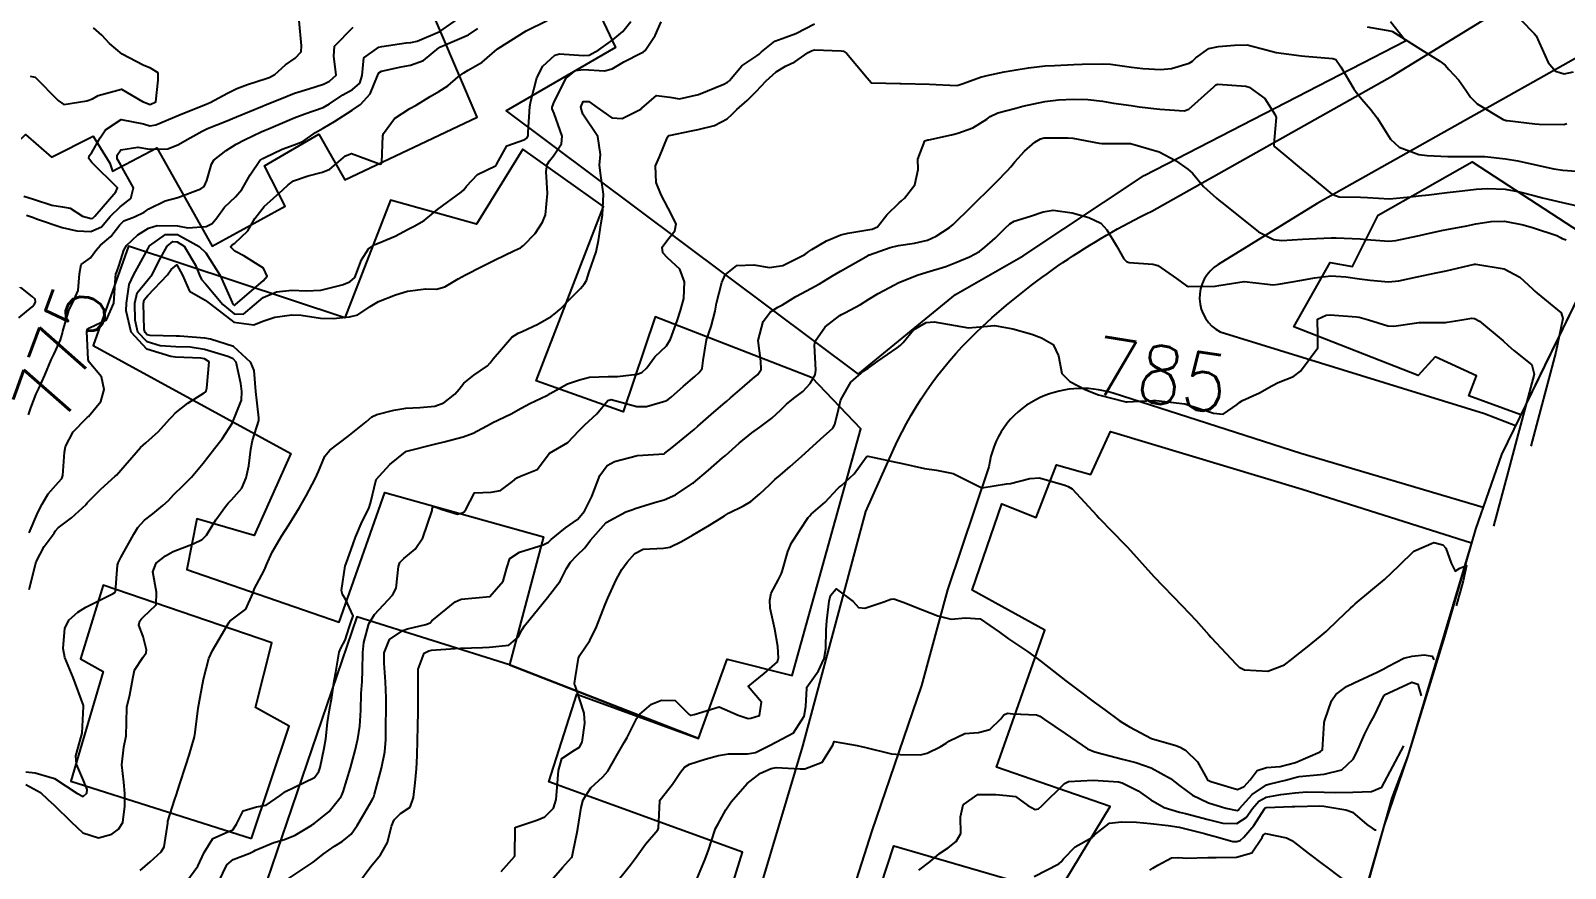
# Model space of a CAD drawing. Header units: metres. Extents: x 318500 to 325275, y 7408834 to 7428799.
# Drawn here: x 323688.2 to 323794.6, y 7419752.3 to 7419810.4 of the extents above; entities that cross this region are included whole.
import ezdxf
from ezdxf.enums import TextEntityAlignment as Align

# ---------------------------------------------------------------- set-up
doc = ezdxf.new("R2010")
doc.units = ezdxf.units.M
doc.header["$MEASUREMENT"] = 0
for name, color, linetype in [('Area', 45, 'Continuous'), ('Cotas', 45, 'Continuous'), ('Curvas de Nivel 1m', 11, 'Continuous'), ('Curvas de Nivel 5m', 15, 'Continuous'), ('Edificações', 30, 'Continuous'), ('Linha Férrea', 20, 'Continuous'), ('Vias Primárias', 230, 'Continuous')]:
    doc.layers.add(name, color=color, linetype=linetype)
doc.styles.add('Style-STANDARD', font='STANDARD.shx')

msp = doc.modelspace()

# ---------------------------------------------------------------- linework, layer by layer
at = {"layer": 'Area'}
msp.add_lwpolyline([(323796.12, 7419793.28), (323790.15, 7419781.02), (323788.35, 7419775.85), (323786.2, 7419768.41), (323783.67, 7419760.13), (323782.56, 7419757.22), (323780.49, 7419749.91), (323778.74, 7419745), (323778.63, 7419744.77), (323778.07, 7419742.7), (323775.3, 7419733.98), (323774.17, 7419730.59), (323771.4, 7419721.47), (323770.34, 7419717.76), (323766.39, 7419706.43), (323766.34, 7419705.35), (323765.17, 7419701.54), (323763.02, 7419695.1), (323761.45, 7419690.9), (323759.46, 7419685.65), (323759.04, 7419683.84), (323758.07, 7419679.66), (323758.05, 7419679.23), (323757.12, 7419675.86)], dxfattribs=at)
at = {"layer": 'Curvas de Nivel 1m', "flags": 128}
for points, elevation in [([(323687.7, 7419798.93), (323688.37, 7419798.73), (323689.63, 7419798.32), (323690.37, 7419798.21), (323690.9, 7419798.11), (323691.77, 7419797.56), (323692.36, 7419797.38), (323692.49, 7419797.42), (323692.61, 7419797.55), (323694.08, 7419799.23), (323694.18, 7419799.52), (323692.41, 7419801.27), (323692.2, 7419801.55), (323692.23, 7419801.73), (323692.42, 7419801.97), (323693, 7419802.98), (323693.36, 7419803.54), (323694.45, 7419804.26), (323695.99, 7419803.96), (323696.44, 7419803.82), (323696.84, 7419803.89), (323698.45, 7419804.55), (323700.34, 7419805.32), (323700.46, 7419805.37), (323700.51, 7419805.39), (323700.61, 7419805.44), (323701.81, 7419806.09), (323702.47, 7419806.4), (323703.21, 7419806.68), (323704.49, 7419807.09), (323704.7, 7419807.17), (323705.09, 7419807.38), (323705.83, 7419808.04), (323706.51, 7419808.5), (323706.93, 7419808.94), (323706.96, 7419809.36), (323706.78, 7419811.12)], 773), ([(323687.83, 7419758.15), (323688.86, 7419757.58), (323689.35, 7419757.11), (323689.81, 7419756.72), (323690.97, 7419755.56), (323691.79, 7419754.8), (323692.87, 7419754.44), (323693.79, 7419754.69), (323694.26, 7419755.04), (323694.55, 7419755.51), (323694.69, 7419756.63), (323694.69, 7419757.51), (323694.64, 7419758.31), (323694.49, 7419759.51), (323694.64, 7419760.74), (323694.8, 7419761.51), (323694.81, 7419762.43), (323694.84, 7419763.51), (323695.05, 7419764.36), (323695.26, 7419765.5), (323695.37, 7419766.07), (323695.95, 7419766.94), (323696.18, 7419767.27), (323696.21, 7419767.49), (323695.97, 7419768.41), (323695.68, 7419769.2), (323695.75, 7419769.49), (323695.85, 7419769.62), (323695.98, 7419769.74), (323696.87, 7419770.61), (323696.9, 7419771.48), (323696.63, 7419772.88), (323696.86, 7419773.48), (323697.53, 7419773.99), (323698.05, 7419774.31), (323699.43, 7419774.83), (323700.06, 7419775.12), (323700.36, 7419775.44), (323701.01, 7419776.49), (323701.67, 7419777.42), (323701.86, 7419777.64), (323702.1, 7419777.87), (323702.81, 7419778.7), (323703.11, 7419779.4), (323703.3, 7419780.23), (323703.43, 7419781.4), (323703.54, 7419782), (323703.99, 7419783.39), (323704, 7419783.57), (323703.78, 7419785.39), (323703.66, 7419786.84), (323703.44, 7419787.4), (323702.24, 7419788.51), (323700.65, 7419789.03), (323700.24, 7419789.09), (323698.49, 7419789.22), (323698.25, 7419789.23), (323696.46, 7419789.27), (323696.25, 7419789.33), (323696.1, 7419789.49), (323696.05, 7419789.7), (323695.99, 7419791.5), (323696.04, 7419791.75), (323696.29, 7419792.06), (323697.66, 7419793.48), (323697.92, 7419793.86), (323698.31, 7419794.17), (323698.7, 7419793.46), (323699.19, 7419792.36), (323700.28, 7419791.72), (323700.65, 7419791.44), (323702.26, 7419790.2), (323703.64, 7419790.02), (323704.26, 7419790.27), (323705.09, 7419790.55), (323706.27, 7419790.71), (323706.93, 7419790.69), (323708.27, 7419790.48), (323709.15, 7419790.45), (323710.27, 7419790.56), (323710.86, 7419790.72), (323711.7, 7419791.29), (323712.28, 7419791.63), (323713.46, 7419792.09), (323714.29, 7419792.35), (323715.56, 7419792.51), (323716.3, 7419792.5), (323716.88, 7419792.65), (323717.82, 7419793.21), (323718.31, 7419793.49), (323719.45, 7419794.06), (323720.32, 7419794.5), (323721.71, 7419795.16), (323722.13, 7419795.36), (323722.34, 7419795.51), (323723.15, 7419796.34), (323723.67, 7419797.13), (323723.86, 7419797.64), (323724, 7419799.13), (323723.92, 7419800.64), (323723.99, 7419801.13), (323724.15, 7419801.39), (323724.42, 7419801.73), (323724.98, 7419802.56), (323725.02, 7419803.11), (323724.46, 7419804.67), (323724.34, 7419804.99), (323724.34, 7419805.12), (323724.47, 7419805.47), (323725.31, 7419807.11), (323725.95, 7419807.66), (323726.5, 7419807.71), (323727.95, 7419807.62), (323728.5, 7419807.77), (323729.31, 7419808.25), (323730.52, 7419808.87), (323730.63, 7419808.93), (323730.77, 7419809.04), (323731.48, 7419810.09), (323731.89, 7419811.03)], 779), ([(323687.84, 7419759.03), (323688.48, 7419758.95), (323689.83, 7419758.56), (323691.38, 7419757.55), (323691.82, 7419757.32), (323692.07, 7419757.55), (323692.08, 7419757.8), (323691.83, 7419758.41), (323691.34, 7419759.56), (323691.29, 7419760.12), (323691.7, 7419761.55), (323691.73, 7419761.7), (323691.84, 7419763.55), (323691.83, 7419763.62), (323691.11, 7419765.56), (323690.55, 7419766.96), (323690.42, 7419767.57), (323690.55, 7419768.99), (323690.85, 7419769.56), (323691.44, 7419770.1), (323691.99, 7419770.44), (323693.88, 7419771.39), (323694.01, 7419771.46), (323694.04, 7419771.49), (323694.06, 7419771.52), (323694.2, 7419773.36), (323694.24, 7419773.52), (323694.41, 7419773.88), (323695.32, 7419775.5), (323695.6, 7419775.96), (323696.07, 7419776.47), (323696.64, 7419776.92), (323697.33, 7419777.48), (323697.73, 7419777.84), (323698.1, 7419778.24), (323698.72, 7419778.85), (323699.31, 7419779.45), (323700.13, 7419780.42), (323700.92, 7419781.43), (323701.45, 7419782.12), (323702.17, 7419783.22), (323702.22, 7419783.36), (323702.24, 7419783.41), (323702.79, 7419784.8), (323702.82, 7419785.4), (323702.75, 7419785.95), (323702.42, 7419787.42), (323702.22, 7419787.65), (323701.83, 7419787.82), (323700.23, 7419788.31), (323699.23, 7419788.46), (323698.24, 7419788.5), (323697.16, 7419788.55), (323696.24, 7419788.84), (323695.61, 7419789.5), (323695.41, 7419790.35), (323695.4, 7419791.51), (323695.56, 7419792.24), (323696.3, 7419793.14), (323696.59, 7419793.5), (323697.17, 7419794.64), (323697.64, 7419795.48), (323698.02, 7419795.79), (323698.33, 7419795.78), (323698.82, 7419795.46), (323699.6, 7419794.16), (323699.87, 7419793.45), (323700.01, 7419793.16), (323700.29, 7419792.85), (323701.5, 7419791.43), (323702.27, 7419790.79), (323702.93, 7419790.75), (323703.69, 7419791.4), (323704.29, 7419791.9), (323705.21, 7419792.3), (323706.29, 7419792.43), (323707.27, 7419792.37), (323708.29, 7419792.41), (323709.78, 7419792.8), (323710.3, 7419793), (323710.65, 7419793.3), (323711.1, 7419794.52), (323711.59, 7419795.29), (323712.03, 7419795.59), (323712.34, 7419795.7), (323713.45, 7419796.16), (323714.35, 7419796.65), (323714.76, 7419796.85), (323715.45, 7419797.24), (323716.37, 7419798.02), (323718.01, 7419799.21), (323718.21, 7419799.37), (323718.39, 7419799.63), (323719.15, 7419800.45), (323720.41, 7419801.03), (323720.49, 7419801.18), (323721.18, 7419802.42), (323722.44, 7419802.87), (323722.6, 7419802.98), (323722.67, 7419803.15), (323722.67, 7419803.38), (323722.79, 7419805.15), (323722.85, 7419805.53), (323723.27, 7419807.14), (323723.69, 7419807.95), (323724.51, 7419808.72), (323724.83, 7419808.8), (323726.51, 7419808.69), (323726.9, 7419808.71), (323727.56, 7419809.08), (323728.53, 7419809.77), (323729.24, 7419810.35), (323729.79, 7419811.05)], 778), ([(323688.07, 7419771.66), (323688.54, 7419773.59), (323689.11, 7419774.65), (323689.8, 7419775.57), (323689.9, 7419775.73), (323690.07, 7419775.94), (323691.01, 7419776.63), (323692.02, 7419777.55), (323692.04, 7419777.6), (323692.09, 7419777.67), (323693.04, 7419778.61), (323694.04, 7419779.52), (323694.12, 7419779.6), (323695.78, 7419781.5), (323695.96, 7419781.68), (323696.15, 7419781.84), (323697.03, 7419782.61), (323697.8, 7419783.47), (323697.97, 7419783.67), (323698.18, 7419783.88), (323699.06, 7419784.58), (323700.2, 7419785.3), (323700.28, 7419785.35), (323700.34, 7419785.44), (323700.38, 7419785.62), (323700.54, 7419787.44), (323700.22, 7419787.66), (323699.97, 7419787.7), (323698.22, 7419787.78), (323697.89, 7419787.81), (323696.23, 7419788.33), (323695.13, 7419789.51), (323694.8, 7419790.98), (323694.81, 7419791.51), (323695, 7419792.81), (323695.32, 7419793.51), (323695.68, 7419794.13), (323696.33, 7419795.35), (323696.38, 7419795.45), (323696.41, 7419795.5), (323697.53, 7419796.29), (323698.34, 7419796.27), (323699.86, 7419795.45), (323700.32, 7419795.01), (323701.31, 7419793.43), (323702.14, 7419791.57), (323702.23, 7419791.42), (323702.28, 7419791.38), (323702.32, 7419791.38), (323702.37, 7419791.42), (323704.3, 7419793.07), (323704.57, 7419793.39), (323704.31, 7419793.94), (323702.94, 7419794.79), (323702.33, 7419795.12), (323702.03, 7419795.42), (323702.17, 7419795.58), (323702.33, 7419795.69), (323703.23, 7419796.53), (323703.71, 7419797.4), (323704.37, 7419798.23), (323705.66, 7419799.37), (323706.02, 7419799.73), (323706.39, 7419800.01), (323707.4, 7419800.35), (323708.4, 7419800.6), (323708.91, 7419800.82), (323709.51, 7419801.32), (323710, 7419801.74), (323710.42, 7419801.89), (323712.11, 7419801.28), (323712.41, 7419801.16), (323712.49, 7419801.2), (323712.51, 7419801.28), (323712.59, 7419803.12), (323712.63, 7419803.28), (323713.4, 7419804.32), (323714.46, 7419805.01), (323714.9, 7419805.25), (323715.86, 7419805.85), (323716.47, 7419806.19), (323717.1, 7419806.6), (323717.82, 7419807.21), (323718.2, 7419807.5), (323718.5, 7419807.67), (323719.47, 7419808.22), (323720.52, 7419809.12), (323720.55, 7419809.15), (323720.59, 7419809.18), (323722.53, 7419810.41), (323723.99, 7419811.13)], 777), ([(323791.49, 7419811.16), (323792.42, 7419810.22), (323792.55, 7419810.05), (323793.4, 7419808.21), (323793.91, 7419807.6), (323794.51, 7419807.43), (323795.14, 7419807.55)], 779), ([(323687.89, 7419797.61), (323688.36, 7419797.46), (323688.58, 7419797.37), (323690.35, 7419796.76), (323691.38, 7419796.53), (323692.34, 7419796.49), (323693.07, 7419796.81), (323693.68, 7419797.53), (323694.37, 7419798.21), (323695.11, 7419798.78), (323695.3, 7419799.51), (323694.4, 7419801.13), (323694.16, 7419801.52), (323694.17, 7419801.77), (323694.42, 7419802.16), (323695.59, 7419802.34), (323696.42, 7419802.19), (323697.67, 7419802.23), (323698.43, 7419802.53), (323699.03, 7419802.86), (323700.05, 7419803.45), (323700.44, 7419803.63), (323701.72, 7419804.15), (323702.45, 7419804.45), (323704.25, 7419805.18), (323704.46, 7419805.27), (323704.75, 7419805.39), (323705.95, 7419805.88), (323706.47, 7419806.07), (323707.45, 7419806.37), (323708.48, 7419806.71), (323708.9, 7419806.91), (323709.35, 7419807.33), (323709.19, 7419808.65), (323709.24, 7419809.33), (323710.53, 7419810.66)], 774), ([(323688.07, 7419775.6), (323688.67, 7419777), (323688.96, 7419777.59), (323689.39, 7419778.29), (323690.11, 7419779.11), (323690.33, 7419779.35), (323690.41, 7419779.57), (323690.52, 7419781.18), (323690.59, 7419781.57), (323691.11, 7419782.6), (323692.04, 7419783.55), (323692.11, 7419783.61), (323692.17, 7419783.67), (323693.04, 7419784.69), (323693.26, 7419785.53), (323693.07, 7419786.4), (323692.22, 7419787.42), (323692.17, 7419787.55), (323692.16, 7419787.62), (323692.06, 7419789.55), (323692.1, 7419789.71), (323692.25, 7419789.81), (323693.43, 7419790.36), (323693.93, 7419791.53), (323694.05, 7419793.27), (323694.08, 7419793.52), (323694.14, 7419793.68), (323694.31, 7419794.16), (323694.64, 7419795.2), (323694.81, 7419795.52), (323695.59, 7419796.26), (323696.35, 7419796.72), (323696.93, 7419796.91), (323698.35, 7419796.88), (323699.06, 7419796.75), (323700.35, 7419796.83), (323700.75, 7419797.04), (323701.07, 7419797.43), (323701.62, 7419798.17), (323702.37, 7419798.9), (323702.81, 7419799.41), (323703.38, 7419800.42), (323704.07, 7419801.4), (323704.26, 7419801.54), (323704.41, 7419801.62), (323705.6, 7419802.2), (323706.43, 7419802.5), (323707.04, 7419802.74), (323707.91, 7419803.35), (323708.24, 7419803.54), (323708.44, 7419803.65), (323709.23, 7419804.11), (323710.46, 7419804.89), (323711.04, 7419805.3), (323711.72, 7419806.04), (323712.23, 7419807.28), (323712.3, 7419807.48), (323712.49, 7419807.61), (323713.85, 7419807.91), (323714.5, 7419808.03), (323715.41, 7419808.34), (323716.47, 7419809.23), (323716.52, 7419809.26), (323716.59, 7419809.3), (323718.53, 7419810.12), (323719.17, 7419810.56)], 776), ([(323688.14, 7419807.26), (323688.48, 7419807.18), (323690.08, 7419805.58), (323690.46, 7419805.3), (323692.06, 7419805.56), (323692.46, 7419805.68), (323692.85, 7419805.93), (323694.47, 7419806.36), (323695.93, 7419805.51), (323696.46, 7419805.3), (323696.85, 7419805.49), (323697, 7419806.98), (323697, 7419807.49), (323696.49, 7419807.82), (323695.97, 7419808.03), (323694.51, 7419808.78), (323693.63, 7419809.53), (323693.1, 7419810.11), (323692.53, 7419810.61)], 772), ([(323699, 7419751.45), (323699.76, 7419752.49), (323700.21, 7419753.43), (323700.81, 7419754.4), (323701.79, 7419754.84), (323702.19, 7419755.01), (323702.45, 7419755.4), (323702.9, 7419756.31), (323703.82, 7419756.6), (323704.49, 7419756.71), (323705.47, 7419757.37), (323705.83, 7419757.66), (323706.42, 7419757.94), (323707.84, 7419758.63), (323708.14, 7419759.04), (323708.24, 7419759.33), (323708.53, 7419760.66), (323708.64, 7419761.32), (323708.76, 7419762.45), (323708.9, 7419763.32), (323709.05, 7419764.19), (323709.22, 7419765.32), (323709.33, 7419765.93), (323709.57, 7419767.31), (323709.68, 7419767.6), (323709.97, 7419768.16), (323710.25, 7419769.04), (323710.35, 7419769.3), (323710.53, 7419769.84), (323710.01, 7419771), (323709.8, 7419771.31), (323709.73, 7419771.59), (323709.98, 7419773.31), (323710, 7419773.35), (323710.04, 7419773.47), (323710.53, 7419774.84), (323710.69, 7419775.3), (323711.15, 7419776.37), (323711.61, 7419777.29), (323711.73, 7419777.65), (323712.12, 7419779.28), (323713.08, 7419780.32), (323714.15, 7419781.22), (323714.17, 7419781.23), (323714.25, 7419781.26), (323716.16, 7419781.73), (323716.85, 7419781.91), (323718.16, 7419782.24), (323718.85, 7419782.51), (323720.11, 7419783.18), (323720.15, 7419783.2), (323720.17, 7419783.21), (323721.49, 7419783.85), (323722.19, 7419784.23), (323722.78, 7419784.55), (323723.96, 7419785.12), (323724.12, 7419785.2), (323724.2, 7419785.25), (323725.4, 7419785.92), (323726.22, 7419786.21), (323726.93, 7419786.38), (323728.22, 7419786.44), (323728.85, 7419786.43), (323730.22, 7419786.6), (323730.55, 7419786.71), (323730.89, 7419787.03), (323731.46, 7419787.8), (323732.25, 7419788.55), (323732.53, 7419789.02), (323732.99, 7419790.29), (323733.23, 7419791.01), (323733.45, 7419791.85), (323733.51, 7419793), (323733.18, 7419793.87), (323732.33, 7419794.67), (323732.01, 7419795.02), (323731.96, 7419795.4), (323732.34, 7419795.94), (323732.83, 7419796.53), (323732.92, 7419797.01), (323732.38, 7419798.11), (323731.88, 7419799.03), (323731.54, 7419799.89), (323731.5, 7419801.03), (323731.78, 7419801.67), (323732.32, 7419803.02), (323732.37, 7419803.1), (323732.44, 7419803.14), (323733.98, 7419803.46), (323734.45, 7419803.55), (323735.58, 7419803.84), (323736.46, 7419804.31), (323736.8, 7419804.62), (323737.13, 7419804.95), (323737.84, 7419805.58), (323738.48, 7419806.2), (323739.16, 7419806.93), (323739.86, 7419807.56), (323740.51, 7419807.95), (323741.15, 7419808.26), (323742.09, 7419808.89), (323742.36, 7419809.05), (323742.52, 7419809.08), (323744.37, 7419809.01), (323744.52, 7419809), (323744.75, 7419808.86), (323746.18, 7419807.15), (323746.44, 7419806.83), (323746.46, 7419806.8), (323746.49, 7419806.79), (323748.44, 7419806.75), (323748.49, 7419806.75), (323748.53, 7419806.75), (323750.49, 7419806.71), (323752.36, 7419806.62), (323752.49, 7419806.64), (323752.83, 7419806.74), (323754.04, 7419807.19), (323754.5, 7419807.3), (323755.66, 7419807.55), (323756.51, 7419807.7), (323757.36, 7419807.83), (323758.51, 7419807.97), (323759.16, 7419808.01), (323760.51, 7419808.06), (323761.07, 7419808.08), (323762.51, 7419808.11), (323763.05, 7419808.08), (323764.51, 7419807.88), (323765.29, 7419807.79), (323766.51, 7419807.73), (323767.27, 7419807.79), (323768.51, 7419808.15), (323768.74, 7419808.31), (323768.97, 7419808.53), (323769.87, 7419809.18), (323770.53, 7419809.32), (323771.64, 7419809.4), (323772.53, 7419809.43), (323773.93, 7419809.06), (323774.53, 7419808.9), (323776.28, 7419808.68), (323776.52, 7419808.65), (323778.45, 7419808.49), (323778.52, 7419808.47), (323778.66, 7419808.41), (323779.02, 7419807.9), (323779.92, 7419806.39), (323780.15, 7419806.05), (323780.48, 7419805.66), (323781.08, 7419804.98), (323781.53, 7419804.36), (323782.45, 7419802.88), (323783.05, 7419802.34), (323784.43, 7419801.82), (323785, 7419801.75), (323786.43, 7419801.69), (323787.05, 7419801.68), (323788.43, 7419801.7), (323789.01, 7419801.68), (323790.43, 7419801.53), (323791.28, 7419801.39), (323792.42, 7419801.14), (323793.78, 7419800.84), (323794.42, 7419800.74), (323795.97, 7419800.63)], 781), ([(323701.21, 7419751.42), (323701.76, 7419752.57), (323702.22, 7419752.95), (323703.36, 7419753.39), (323703.64, 7419753.52), (323703.77, 7419753.59), (323705.02, 7419754.13), (323705.78, 7419754.32), (323706.51, 7419754.63), (323707.66, 7419755.33), (323707.75, 7419755.39), (323707.8, 7419755.42), (323708.87, 7419756.26), (323709.7, 7419757.31), (323709.75, 7419757.4), (323709.83, 7419757.64), (323710.34, 7419759.3), (323710.66, 7419760.51), (323710.85, 7419761.3), (323711, 7419762.18), (323711.06, 7419763.29), (323711.09, 7419764.46), (323711.15, 7419765.29), (323711.18, 7419766.05), (323711.2, 7419767.29), (323711.28, 7419767.98), (323711.62, 7419769.29), (323712, 7419769.93), (323713.27, 7419771.26), (323713.52, 7419771.76), (323713.67, 7419773.26), (323713.76, 7419773.54), (323714.05, 7419773.81), (323714.84, 7419774.46), (323715.37, 7419775.24), (323716, 7419777.14), (323716.01, 7419777.23), (323716.03, 7419777.3), (323716.09, 7419777.45), (323716.71, 7419777.22), (323717.76, 7419776.88), (323718.09, 7419776.99), (323718.22, 7419777.06), (323718.35, 7419777.2), (323718.94, 7419778.36), (323720.11, 7419778.42), (323720.74, 7419778.54), (323721.57, 7419779.16), (323721.87, 7419779.41), (323722.13, 7419779.52), (323723.28, 7419779.99), (323724.15, 7419781.12), (323725.42, 7419781.85), (323726.17, 7419782.66), (323726.59, 7419783.09), (323727.42, 7419783.84), (323728.2, 7419784.78), (323728.41, 7419784.85), (323730.19, 7419784.35), (323730.87, 7419784.35), (323732.2, 7419784.74), (323732.37, 7419784.84), (323732.57, 7419785.01), (323733.44, 7419785.77), (323734.22, 7419786.44), (323734.52, 7419786.7), (323734.72, 7419786.98), (323734.8, 7419787.55), (323735.02, 7419788.98), (323735.35, 7419789.89), (323735.63, 7419790.97), (323735.73, 7419791.52), (323736.1, 7419792.96), (323736.32, 7419793.49), (323737.13, 7419794.14), (323738.32, 7419794.17), (323739.4, 7419794), (323740.32, 7419794.13), (323741.85, 7419794.89), (323742.13, 7419795.09), (323742.34, 7419795.25), (323743.36, 7419795.85), (323744.35, 7419796.25), (323744.83, 7419796.37), (323746.36, 7419796.63), (323746.53, 7419796.66), (323746.88, 7419796.82), (323747.54, 7419797.65), (323748.39, 7419798.47), (323748.56, 7419798.62), (323748.75, 7419798.8), (323749.47, 7419799.72), (323749.71, 7419800.79), (323749.69, 7419801.51), (323750.18, 7419802.78), (323750.38, 7419802.84), (323750.44, 7419802.85), (323752.01, 7419803.19), (323752.45, 7419803.31), (323753.51, 7419803.68), (323754.46, 7419804.28), (323754.71, 7419804.47), (323755.24, 7419804.71), (323756.47, 7419805.05), (323756.96, 7419805.18), (323758.48, 7419805.5), (323759.43, 7419805.61), (323760.48, 7419805.66), (323761.48, 7419805.63), (323762.48, 7419805.52), (323763.26, 7419805.39), (323764.48, 7419805.22), (323765.03, 7419805.14), (323766.47, 7419804.97), (323768.16, 7419804.86), (323768.47, 7419804.98), (323770.2, 7419806.51), (323770.35, 7419806.65), (323770.49, 7419806.71), (323772.42, 7419806.56), (323772.49, 7419806.55), (323772.66, 7419806.49), (323773.74, 7419805.72), (323774.47, 7419804.58), (323774.51, 7419804.5), (323774.52, 7419804.46), (323774.54, 7419804.39), (323774.46, 7419803.6), (323774.36, 7419802.54), (323774.38, 7419802.46), (323774.44, 7419802.37), (323774.99, 7419801.89), (323776.41, 7419800.72), (323776.75, 7419800.43), (323778.4, 7419799.07), (323778.89, 7419798.9), (323780.39, 7419798.87), (323780.86, 7419798.84), (323782.39, 7419798.75), (323783.84, 7419798.89), (323784.4, 7419798.96), (323785.12, 7419799.04), (323786.4, 7419799.2), (323787.42, 7419799.3), (323788.4, 7419799.42), (323789.18, 7419799.48), (323790.4, 7419799.42), (323791.4, 7419799.23), (323792.4, 7419798.98), (323793.01, 7419798.83), (323794.39, 7419798.5), (323795.82, 7419798.18)], 782), ([(323705.96, 7419751.56), (323707.76, 7419752.76), (323708.08, 7419753.01), (323708.46, 7419753.32), (323709.24, 7419753.86), (323709.78, 7419754.2), (323710.4, 7419754.7), (323710.82, 7419755.29), (323711.18, 7419755.92), (323711.83, 7419757.03), (323711.92, 7419757.19), (323711.97, 7419757.28), (323712.02, 7419757.47), (323712.5, 7419759.27), (323712.73, 7419760.41), (323712.79, 7419761.27), (323712.8, 7419762.36), (323712.81, 7419763.27), (323712.81, 7419764.15), (323712.77, 7419765.27), (323712.67, 7419766.55), (323712.67, 7419767.27), (323713.05, 7419768.19), (323713.98, 7419768.83), (323714.3, 7419768.93), (323715.57, 7419769.23), (323715.86, 7419769.36), (323715.99, 7419769.48), (323717.61, 7419770.81), (323718.01, 7419770.99), (323720.01, 7419771.17), (323720.94, 7419772.25), (323721.19, 7419773.16), (323721.39, 7419773.82), (323722.06, 7419774.25), (323723.7, 7419774.76), (323724.07, 7419774.94), (323724.16, 7419775.03), (323724.25, 7419775.12), (323725.25, 7419775.94), (323726.08, 7419776.52), (323726.58, 7419777.09), (323727.08, 7419778.11), (323727.44, 7419779.08), (323727.63, 7419779.58), (323728.14, 7419780.26), (323728.66, 7419780.55), (323730.15, 7419780.94), (323730.24, 7419780.95), (323731.35, 7419781.03), (323732.09, 7419781.08), (323732.15, 7419781.11), (323732.65, 7419781.5), (323734.17, 7419782.77), (323734.42, 7419782.99), (323735.36, 7419783.8), (323736.19, 7419784.52), (323736.43, 7419784.72), (323736.7, 7419784.95), (323737.5, 7419785.65), (323738.22, 7419786.27), (323738.58, 7419786.58), (323738.82, 7419786.93), (323738.8, 7419787.49), (323738.62, 7419788.93), (323738.95, 7419790.25), (323739.48, 7419790.92), (323739.97, 7419791.23), (323740.29, 7419791.41), (323741.22, 7419791.97), (323742.31, 7419792.56), (323742.52, 7419792.67), (323742.86, 7419792.87), (323743.77, 7419793.41), (323744.32, 7419793.73), (323746.25, 7419794.83), (323746.3, 7419794.86), (323746.33, 7419794.87), (323747.77, 7419795.38), (323748.34, 7419795.51), (323749.46, 7419795.67), (323750.35, 7419795.89), (323750.96, 7419796.16), (323751.88, 7419796.76), (323752.14, 7419796.98), (323752.37, 7419797.2), (323753.15, 7419797.97), (323753.92, 7419798.73), (323754.39, 7419799.2), (323755.16, 7419799.96), (323755.9, 7419800.71), (323756.14, 7419800.97), (323756.42, 7419801.33), (323757.07, 7419802.05), (323757.79, 7419802.68), (323758.2, 7419802.92), (323758.44, 7419802.98), (323760.11, 7419802.98), (323760.44, 7419802.95), (323762.26, 7419802.62), (323762.44, 7419802.58), (323762.48, 7419802.58), (323764.44, 7419802.59), (323766.43, 7419802.02), (323767.56, 7419801.42), (323768.41, 7419800.82), (323768.73, 7419800.54), (323769.5, 7419799.62), (323770.39, 7419798.81), (323770.56, 7419798.67), (323770.77, 7419798.5), (323772.37, 7419797.22), (323773.31, 7419796.47), (323774.35, 7419795.93), (323774.93, 7419795.87), (323776.35, 7419795.95), (323776.81, 7419795.97), (323778.35, 7419796.06), (323778.69, 7419796.06), (323780.35, 7419795.97), (323780.8, 7419795.93), (323782.35, 7419795.81), (323782.84, 7419795.86), (323784.36, 7419796.19), (323784.47, 7419796.21), (323784.95, 7419796.32), (323786.1, 7419796.57), (323786.36, 7419796.62), (323787.76, 7419796.89), (323788.37, 7419797.02), (323789.44, 7419797.19), (323790.37, 7419797.2), (323791.65, 7419796.95), (323792.37, 7419796.74), (323793.99, 7419796.2), (323794.24, 7419796.08), (323794.36, 7419796.01), (323794.64, 7419795.91)], 783), ([(323710.89, 7419751.29), (323711.76, 7419752.46), (323712.43, 7419753.27), (323712.91, 7419754.13), (323713.18, 7419755.26), (323713.37, 7419755.7), (323713.81, 7419756.13), (323714.49, 7419756.57), (323714.72, 7419757.24), (323714.83, 7419758.25), (323714.92, 7419759.24), (323714.96, 7419760.14), (323714.99, 7419761.24), (323715.01, 7419762.12), (323715.03, 7419763.24), (323715.05, 7419764.11), (323715.03, 7419765.24), (323715.04, 7419766.14), (323715.45, 7419767.24), (323715.78, 7419767.42), (323715.96, 7419767.46), (323717.6, 7419767.57), (323717.97, 7419767.59), (323719.49, 7419767.65), (323719.97, 7419767.66), (323721.32, 7419767.8), (323721.98, 7419768.35), (323722.25, 7419768.88), (323722.42, 7419769.14), (323724.01, 7419771.12), (323724.89, 7419772.25), (323725.33, 7419773.11), (323725.6, 7419773.55), (323726.05, 7419774.01), (323726.59, 7419774.56), (323726.98, 7419775.09), (323728.08, 7419776.32), (323729.44, 7419777.05), (323729.92, 7419777.22), (323730.09, 7419777.29), (323731.43, 7419777.69), (323732.1, 7419777.87), (323732.89, 7419778.23), (323734.02, 7419778.99), (323734.08, 7419779.03), (323734.12, 7419779.06), (323735.16, 7419779.95), (323736.15, 7419780.79), (323736.24, 7419780.87), (323736.34, 7419780.96), (323737.3, 7419781.81), (323738.17, 7419782.53), (323738.73, 7419782.93), (323739.56, 7419783.54), (323740.19, 7419784.13), (323740.59, 7419784.51), (323741.07, 7419784.9), (323741.7, 7419785.39), (323742.22, 7419785.94), (323742.56, 7419786.54), (323742.62, 7419786.88), (323742.52, 7419788.6), (323742.57, 7419788.88), (323743.27, 7419789.87), (323744.28, 7419790.66), (323744.4, 7419790.73), (323744.62, 7419790.85), (323745.7, 7419791.43), (323746.29, 7419791.79), (323746.94, 7419792.19), (323748.06, 7419792.8), (323748.31, 7419792.93), (323749.64, 7419793.47), (323750.32, 7419793.66), (323751.62, 7419794.06), (323752.33, 7419794.33), (323753.26, 7419794.74), (323753.95, 7419795.11), (323754.34, 7419795.4), (323755.04, 7419796.02), (323755.75, 7419796.71), (323756.06, 7419797.01), (323756.37, 7419797.21), (323757.5, 7419797.55), (323758.38, 7419797.86), (323759.07, 7419797.97), (323760.38, 7419797.79), (323761.55, 7419797.45), (323762.37, 7419797.06), (323762.79, 7419796.61), (323763.46, 7419795.49), (323763.96, 7419794.6), (323764.15, 7419794.41), (323764.33, 7419794.35), (323765.99, 7419794.23), (323766.33, 7419794.12), (323767.62, 7419793.24), (323768.31, 7419792.73), (323768.46, 7419792.68), (323770.31, 7419792.7), (323770.55, 7419792.74), (323772.32, 7419793.01), (323773.94, 7419792.84), (323774.31, 7419792.8), (323774.7, 7419792.84), (323776.32, 7419793.12), (323777.18, 7419793.28), (323778.32, 7419793.41), (323779.36, 7419793.35), (323780.32, 7419793.21), (323781.06, 7419793.11), (323782.32, 7419793), (323783.04, 7419793.07), (323784.32, 7419793.34), (323785.63, 7419793.62), (323786.32, 7419793.77), (323788.28, 7419794.22), (323788.33, 7419794.23), (323788.37, 7419794.22), (323790.33, 7419793.91), (323791.42, 7419793.33), (323792.31, 7419792.51), (323792.46, 7419792.36), (323792.62, 7419792.22), (323794.29, 7419790.85), (323794.42, 7419790.46), (323793.92, 7419788.12), (323792.19, 7419781.61)], 784), ([(323687.36, 7419790.51), (323688.28, 7419791.27), (323688.43, 7419791.44), (323688.5, 7419791.6), (323688.48, 7419791.79), (323688.28, 7419791.98), (323687.38, 7419792.7)], 774), ([(323723.94, 7419751.12), (323725.04, 7419752.38), (323725.68, 7419753.09), (323725.71, 7419753.15), (323725.78, 7419753.5), (323726.06, 7419754.83), (323726.12, 7419755.09), (323726.35, 7419756.55), (323726.49, 7419757.08), (323727.02, 7419757.9), (323727.85, 7419758.67), (323728.18, 7419759.07), (323728.8, 7419760.12), (323729.33, 7419761.05), (323729.52, 7419761.41), (323729.9, 7419762.15), (323730.2, 7419762.74), (323730.41, 7419763.03), (323731.22, 7419763.72), (323731.92, 7419764), (323732.87, 7419763.96), (323733.82, 7419762.99), (323733.91, 7419762.94), (323733.96, 7419762.94), (323734.17, 7419762.99), (323735.92, 7419763.52), (323737.23, 7419762.95), (323737.91, 7419762.73), (323738.1, 7419762.75), (323738.7, 7419762.93), (323738.85, 7419763.86), (323737.93, 7419764.94), (323739.04, 7419765.83), (323739.96, 7419766.65), (323740.01, 7419766.86), (323740.02, 7419766.91), (323739.97, 7419767.7), (323739.76, 7419768.91), (323739.45, 7419770.36), (323739.43, 7419770.92), (323739.52, 7419771.42), (323740.03, 7419772.35), (323740.22, 7419772.73), (323740.28, 7419772.91), (323740.66, 7419774.3), (323740.92, 7419774.9), (323742.09, 7419776.65), (323742.19, 7419776.78), (323742.29, 7419776.88), (323743.25, 7419777.72), (323744.12, 7419778.64), (323744.23, 7419778.75), (323744.36, 7419778.86), (323745.28, 7419779.69), (323746.11, 7419780.83), (323746.15, 7419780.88), (323746.22, 7419780.9), (323746.66, 7419780.82), (323748.15, 7419780.5), (323748.51, 7419780.43), (323750.14, 7419780.05), (323750.97, 7419779.94), (323752.13, 7419779.7), (323754.12, 7419778.72), (323755.84, 7419778.98), (323756.12, 7419779.02), (323757.46, 7419779.35), (323758.13, 7419779.41), (323759.87, 7419778.9), (323760.12, 7419778.8), (323760.38, 7419778.64), (323762.09, 7419776.8), (323762.26, 7419776.62), (323763.17, 7419775.69), (323764.07, 7419774.75), (323764.16, 7419774.67), (323764.23, 7419774.59), (323766.04, 7419772.56), (323768.01, 7419770.54), (323768.98, 7419769.51), (323769.86, 7419768.51), (323769.99, 7419768.37), (323771.75, 7419766.48), (323771.96, 7419766.27), (323772.33, 7419766.1), (323773.96, 7419766.01), (323775.11, 7419766.44), (323775.6, 7419766.8), (323775.97, 7419767.1), (323776.71, 7419767.69), (323777.59, 7419768.41), (323778, 7419768.76), (323778.84, 7419769.56), (323779.69, 7419770.38), (323779.86, 7419770.54), (323780.02, 7419770.68), (323782.04, 7419772.35), (323783.05, 7419773.33), (323784.07, 7419774.32), (323785.46, 7419774.92), (323786.08, 7419774.77), (323786.3, 7419774.53), (323786.66, 7419773.49), (323786.94, 7419772.94), (323787.27, 7419773.15), (323787.74, 7419773.32), (323787.49, 7419772.27), (323787.31, 7419771.6), (323787.02, 7419770.52)], 786), ([(323728.57, 7419751.06), (323729.77, 7419752.57), (323730.1, 7419753.04), (323730.81, 7419754), (323731.66, 7419755.01), (323731.7, 7419755.11), (323731.8, 7419757.01), (323731.83, 7419757.07), (323732.68, 7419758.16), (323733.23, 7419759), (323733.51, 7419759.34), (323733.86, 7419759.55), (323734.95, 7419759.89), (323735.87, 7419760.15), (323736.56, 7419760.26), (323737.87, 7419760.26), (323738.43, 7419760.37), (323739.53, 7419760.92), (323739.75, 7419761.04), (323739.88, 7419761.1), (323741.06, 7419761.72), (323741.8, 7419762.88), (323741.92, 7419763.54), (323741.98, 7419764.83), (323741.99, 7419764.88), (323742.79, 7419766.03), (323743.2, 7419766.87), (323743.3, 7419767.54), (323743.34, 7419768.87), (323743.37, 7419769.49), (323743.53, 7419770.86), (323743.64, 7419771.24), (323744.02, 7419771.72), (323745.21, 7419770.84), (323745.58, 7419770.41), (323746.01, 7419770.37), (323747.33, 7419770.81), (323747.82, 7419771), (323748.01, 7419771.01), (323748.66, 7419770.79), (323750, 7419770.26), (323751.08, 7419769.84), (323752, 7419769.61), (323752.98, 7419769.71), (323754, 7419769.63), (323755.35, 7419768.71), (323755.98, 7419768.24), (323757.29, 7419767.36), (323757.96, 7419766.89), (323758.24, 7419766.67), (323759.94, 7419765.33), (323760.88, 7419764.63), (323761.92, 7419763.86), (323762.64, 7419763.33), (323763.65, 7419762.59), (323763.91, 7419762.42), (323764.36, 7419762.13), (323765.89, 7419761.34), (323767.58, 7419760.85), (323767.88, 7419760.74), (323768.24, 7419760.53), (323769.07, 7419759.72), (323769.74, 7419758.51), (323769.8, 7419758.45), (323769.86, 7419758.42), (323770.01, 7419758.36), (323771.85, 7419757.8), (323772.32, 7419758.01), (323772.74, 7419758.47), (323773.21, 7419759.12), (323773.87, 7419759.32), (323774.81, 7419759.39), (323775.87, 7419759.66), (323777.58, 7419760.4), (323777.74, 7419760.55), (323777.85, 7419762.4), (323777.86, 7419762.45), (323777.91, 7419762.6), (323778.38, 7419763.95), (323778.67, 7419764.39), (323779.4, 7419764.93), (323779.95, 7419765.19), (323781.53, 7419765.93), (323781.96, 7419766.15), (323782.31, 7419766.34), (323783.39, 7419766.91), (323783.97, 7419767.05), (323784.8, 7419767.14), (323785.35, 7419767.05), (323785.47, 7419766.79)], 787), ([(323734.35, 7419751.57), (323734.95, 7419752.97), (323735.17, 7419753.58), (323735.61, 7419754.96), (323735.66, 7419755.1), (323735.81, 7419755.36), (323736.38, 7419756.39), (323736.74, 7419756.95), (323737.84, 7419758.21), (323738.77, 7419758.93), (323739.51, 7419759.26), (323739.86, 7419759.32), (323741.52, 7419759.22), (323741.86, 7419759.23), (323743.05, 7419759.68), (323743.79, 7419760.86), (323743.81, 7419760.93), (323743.88, 7419761.12), (323745.48, 7419760.84), (323745.88, 7419760.75), (323745.99, 7419760.72), (323747.87, 7419760.28), (323748.45, 7419760.22), (323749.87, 7419760.21), (323750.33, 7419760.31), (323751.23, 7419760.76), (323751.64, 7419761), (323751.89, 7419761.18), (323752.95, 7419761.68), (323753.9, 7419761.75), (323754.67, 7419761.95), (323755.43, 7419762.7), (323755.65, 7419762.97), (323755.91, 7419763.08), (323756.27, 7419763.05), (323757.91, 7419762.98), (323758.14, 7419762.89), (323758.47, 7419762.66), (323759.9, 7419761.67), (323761.45, 7419760.62), (323761.88, 7419760.44), (323762.12, 7419760.37), (323763.87, 7419759.89), (323764.79, 7419759.66), (323765.86, 7419759.29), (323767.2, 7419758.55), (323767.85, 7419758.04), (323768.72, 7419757.4), (323769.84, 7419756.88), (323771.05, 7419756.49), (323771.83, 7419756.34), (323771.92, 7419756.38), (323772, 7419756.48), (323772.86, 7419757.45), (323773.85, 7419758.11), (323774.11, 7419758.2), (323775.18, 7419758.44), (323775.86, 7419758.63), (323776.13, 7419758.69), (323777.86, 7419758.85), (323779.09, 7419759.16), (323779.88, 7419759.9), (323780.13, 7419760.38), (323780.65, 7419761.62), (323781.03, 7419762.36), (323781.34, 7419762.93), (323781.94, 7419764.19), (323781.99, 7419764.3), (323782.05, 7419764.35), (323783.95, 7419765.23), (323784.35, 7419765.11), (323784.59, 7419764.28)], 788), ([(323749.76, 7419752.21), (323750.52, 7419752.77), (323751.18, 7419753.36), (323751.78, 7419753.75), (323752.35, 7419754.18), (323752.66, 7419754.74), (323752.65, 7419755.91), (323752.83, 7419756.73), (323753.84, 7419757.44), (323755.1, 7419757.45), (323755.84, 7419757.37), (323756.45, 7419757.3), (323757.32, 7419756.68), (323757.83, 7419756.42), (323758.05, 7419756.45), (323758.28, 7419756.66), (323759.85, 7419758.22), (323760.13, 7419758.36), (323761.85, 7419758.45), (323763.59, 7419758.33), (323763.85, 7419758.26), (323764.97, 7419757.7), (323765.84, 7419757.07), (323766.76, 7419756.55), (323767.83, 7419756.22), (323768.24, 7419756.12), (323769.82, 7419755.72), (323770.84, 7419755.47), (323771.81, 7419755.44), (323772.45, 7419755.85), (323772.89, 7419756.47), (323773.32, 7419756.99), (323773.84, 7419757.26), (323774.85, 7419757.44), (323775.85, 7419757.57), (323776.63, 7419757.64), (323777.85, 7419757.62), (323778.66, 7419757.58), (323779.85, 7419757.6), (323781.15, 7419757.66), (323781.85, 7419757.96), (323783.39, 7419760.83)], 789), ([(323765.77, 7419752.21), (323765.99, 7419752.35), (323766.33, 7419752.55), (323767.28, 7419753.05), (323767.79, 7419753.08), (323768.29, 7419753.04), (323769.79, 7419753.09), (323770.38, 7419753.09), (323771.79, 7419753.11), (323772.84, 7419753.41), (323773.55, 7419754.46), (323773.64, 7419754.62), (323773.8, 7419754.74), (323775.24, 7419754.44), (323775.62, 7419754.26), (323775.8, 7419754.12), (323776.76, 7419753.39), (323777.78, 7419752.6), (323778.05, 7419752.4), (323779.76, 7419751.12)], 791)]:
    msp.add_lwpolyline(points, dxfattribs=dict(at, elevation=elevation))
at = {"layer": 'Curvas de Nivel 5m', "flags": 128}
for points, elevation in [([(323688.01, 7419783.77), (323688.18, 7419784.27), (323688.56, 7419785.23), (323688.74, 7419785.59), (323689.15, 7419786.52), (323689.59, 7419787.58), (323689.8, 7419788.01), (323690.24, 7419788.97), (323690.37, 7419789.44), (323690.4, 7419789.57), (323690.81, 7419791.02), (323691.1, 7419791.56), (323691.46, 7419792.39), (323691.56, 7419793.56), (323691.68, 7419794.19), (323692.32, 7419794.67), (323692.69, 7419795.18), (323693.01, 7419795.54), (323693.72, 7419796.14), (323694.35, 7419796.95), (323694.64, 7419797.23), (323695.36, 7419797.51), (323696.04, 7419797.83), (323696.37, 7419798.06), (323697.49, 7419798.61), (323698.37, 7419798.85), (323699.96, 7419799.45), (323700.2, 7419799.62), (323700.39, 7419800.02), (323700.7, 7419801.15), (323700.88, 7419801.44), (323701.73, 7419802.11), (323702.43, 7419802.54), (323703, 7419802.85), (323704.16, 7419803.39), (323704.44, 7419803.51), (323704.65, 7419803.6), (323706.45, 7419804.36), (323707.17, 7419804.64), (323708.46, 7419805.09), (323708.9, 7419805.33), (323709.82, 7419805.97), (323710.48, 7419806.34), (323711, 7419806.78), (323711.15, 7419807.3), (323711.27, 7419808.53), (323712.31, 7419809.28), (323712.52, 7419809.32), (323714.21, 7419809.57), (323714.52, 7419809.6), (323714.96, 7419809.69), (323716.53, 7419810.36), (323717.77, 7419811.21)], 775), ([(323695.76, 7419752.18), (323696.46, 7419752.79), (323697.22, 7419753.48), (323697.42, 7419753.82), (323697.67, 7419755.47), (323697.69, 7419755.59), (323697.81, 7419756.04), (323698.17, 7419757.12), (323698.29, 7419757.46), (323698.5, 7419758.12), (323698.92, 7419759.45), (323699.15, 7419760.17), (323699.52, 7419761.45), (323699.57, 7419761.75), (323699.79, 7419763.44), (323699.92, 7419764.19), (323700.16, 7419765.44), (323700.52, 7419766.87), (323700.77, 7419767.43), (323701.86, 7419769.28), (323701.94, 7419769.41), (323701.99, 7419769.46), (323703.08, 7419770.31), (323703.57, 7419771.39), (323703.68, 7419771.73), (323704.02, 7419772.33), (323704.39, 7419773.03), (323704.52, 7419773.38), (323704.92, 7419774.25), (323705.57, 7419775.37), (323706.08, 7419776.15), (323706.82, 7419777.35), (323707.27, 7419778.17), (323707.89, 7419779.33), (323708.13, 7419779.85), (323708.57, 7419780.9), (323708.92, 7419781.33), (323710.16, 7419782.27), (323711.44, 7419783.29), (323711.83, 7419783.63), (323712.18, 7419783.79), (323713.34, 7419784.11), (323714.18, 7419784.23), (323715.15, 7419784.28), (323716.19, 7419784.38), (323716.81, 7419784.6), (323717.59, 7419785.21), (323717.87, 7419785.55), (323718.21, 7419785.96), (323718.89, 7419786.53), (323719.84, 7419787.18), (323720.04, 7419787.37), (323720.23, 7419787.67), (323721.54, 7419789.16), (323721.98, 7419789.43), (323722.26, 7419789.56), (323723.33, 7419790.07), (323724.27, 7419790.59), (323724.57, 7419790.82), (323724.88, 7419791.11), (323725.58, 7419791.82), (323726.3, 7419792.54), (323726.56, 7419792.84), (323726.7, 7419793.09), (323726.9, 7419793.68), (323727.37, 7419795.08), (323727.55, 7419795.87), (323727.73, 7419797.08), (323727.81, 7419797.63), (323727.88, 7419799.08), (323727.7, 7419800.37), (323727.61, 7419801.08), (323727.68, 7419801.83), (323727.49, 7419803.08), (323726.46, 7419804.62), (323726.31, 7419805.1), (323726.47, 7419805.5), (323726.88, 7419805.5), (323727.45, 7419805.09), (323728.46, 7419804.37), (323729.19, 7419804.33), (323730.47, 7419804.98), (323730.5, 7419805.01), (323730.54, 7419805.04), (323731.57, 7419805.93), (323732.48, 7419805.8), (323733.16, 7419805.69), (323734.48, 7419805.98), (323736.24, 7419806.71), (323736.49, 7419806.84), (323736.56, 7419806.88), (323736.63, 7419806.96), (323737.49, 7419807.97), (323738.52, 7419808.67), (323738.68, 7419808.78), (323738.85, 7419808.94), (323739.77, 7419809.68), (323740.54, 7419809.96), (323741.22, 7419810.22), (323742.52, 7419810.88)], 780), ([(323780.85, 7419810.67), (323782.55, 7419810.37), (323782.6, 7419810.35), (323784.53, 7419809.12), (323785.88, 7419808.31), (323786.24, 7419808.03), (323786.51, 7419807.73), (323787.2, 7419806.99), (323787.69, 7419806.28), (323788, 7419805.8), (323788.48, 7419805.35), (323790.27, 7419804.25), (323790.47, 7419804.19), (323790.54, 7419804.18), (323792.47, 7419803.95), (323792.76, 7419803.92), (323794.47, 7419803.91), (323794.68, 7419803.97)], 780), ([(323720.8, 7419752.12), (323721.72, 7419753.15), (323721.74, 7419753.19), (323721.77, 7419755.15), (323721.78, 7419755.17), (323721.8, 7419755.19), (323723.26, 7419755.67), (323723.81, 7419755.89), (323724.43, 7419756.5), (323724.6, 7419757.11), (323724.68, 7419757.95), (323724.77, 7419759.11), (323725.01, 7419759.95), (323725.87, 7419760.53), (323726.23, 7419760.73), (323726.4, 7419761.08), (323726.59, 7419762.39), (323726.56, 7419763.08), (323725.93, 7419765.01), (323725.9, 7419765.06), (323725.88, 7419765.09), (323725.87, 7419765.15), (323725.94, 7419765.6), (323726.15, 7419766.9), (323726.24, 7419767.1), (323726.94, 7419768.12), (323727.41, 7419769.08), (323728.01, 7419770.62), (323728.19, 7419771.07), (323728.76, 7419772.33), (323729.15, 7419773.05), (323729.53, 7419773.56), (323730.06, 7419774.17), (323730.63, 7419774.46), (323732.06, 7419774.53), (323732.48, 7419774.6), (323733.3, 7419775), (323734.07, 7419775.44), (323735.24, 7419776.13), (323736.09, 7419776.65), (323736.27, 7419776.78), (323736.55, 7419776.96), (323737.59, 7419777.46), (323738.1, 7419777.77), (323738.74, 7419778.3), (323739.39, 7419778.92), (323739.76, 7419779.28), (323740.13, 7419779.59), (323740.84, 7419780.19), (323741.62, 7419780.89), (323742.16, 7419781.38), (323742.94, 7419782.09), (323743.78, 7419782.86), (323743.93, 7419783.11), (323744.19, 7419784.15), (323744.32, 7419784.74), (323744.36, 7419784.86), (323745.03, 7419786.04), (323745.94, 7419786.83), (323746.23, 7419787.02), (323746.91, 7419787.5), (323748.25, 7419788.41), (323748.47, 7419788.58), (323748.66, 7419788.8), (323749.39, 7419789.66), (323750.27, 7419790.17), (323750.82, 7419790.22), (323752.27, 7419789.96), (323753.2, 7419789.8), (323754.27, 7419789.9), (323755.01, 7419789.97), (323756.27, 7419789.74), (323757.58, 7419789.36), (323758.26, 7419789.12), (323759.07, 7419788.66), (323759.45, 7419787.86), (323759.68, 7419786.65), (323760.22, 7419786.08), (323761.34, 7419785.5), (323762.21, 7419785.17), (323764.11, 7419784.68), (323764.2, 7419784.68), (323765.99, 7419784.78), (323766.2, 7419784.78), (323768.2, 7419784.54), (323770.19, 7419783.9), (323770.86, 7419783.83), (323771.83, 7419784.49), (323772.02, 7419784.66), (323772.2, 7419784.76), (323773.37, 7419785.31), (323774.22, 7419785.79), (323774.67, 7419786.01), (323775.73, 7419786.44), (323776.23, 7419786.8), (323777.42, 7419788.41), (323777.41, 7419789.27), (323777.39, 7419790.41), (323778.01, 7419790.68), (323778.28, 7419790.71), (323780.1, 7419790.57), (323780.28, 7419790.54), (323780.93, 7419790.37), (323782.27, 7419789.95), (323782.7, 7419789.92), (323784.28, 7419790.16), (323784.42, 7419790.17), (323786.28, 7419790.18), (323786.39, 7419790.19), (323786.98, 7419790.29), (323788.09, 7419790.47), (323788.28, 7419790.45), (323788.62, 7419790.27), (323790.27, 7419788.91), (323790.62, 7419788.59), (323791.02, 7419788.23), (323792.25, 7419787.24), (323792.43, 7419786.6), (323791.22, 7419782.11), (323790.61, 7419779.85), (323789.61, 7419776.06)], 785), ([(323757.76, 7419751.76), (323759.47, 7419752.64), (323759.63, 7419752.78), (323759.78, 7419752.99), (323760.6, 7419753.82), (323761.8, 7419754.49), (323761.87, 7419754.55), (323761.92, 7419754.62), (323762.97, 7419755.45), (323763.81, 7419755.56), (323764.85, 7419755.53), (323765.81, 7419755.44), (323767.04, 7419755.31), (323767.81, 7419755.18), (323769.57, 7419754.75), (323769.8, 7419754.68), (323770.48, 7419754.5), (323771.52, 7419754.2), (323771.8, 7419754.18), (323772.03, 7419754.25), (323772.28, 7419754.48), (323772.99, 7419755.29), (323773.73, 7419756.46), (323773.78, 7419756.52), (323773.83, 7419756.54), (323775.65, 7419756.61), (323775.83, 7419756.62), (323777.57, 7419756.66), (323777.83, 7419756.65), (323779.36, 7419756.38), (323779.83, 7419756.22), (323780.83, 7419755.38), (323781.19, 7419755.11), (323781.36, 7419755.01), (323781.47, 7419755)], 790)]:
    msp.add_lwpolyline(points, dxfattribs=dict(at, elevation=elevation))
at = {"layer": 'Edificações'}
for points in [[(323685.97, 7419818.2), (323669.14, 7419809.27), (323664.28, 7419804.63), (323661.38, 7419801.18), (323662.37, 7419795.8), (323673.7, 7419793.65), (323675.14, 7419799.83), (323683.05, 7419798.67), (323687.8, 7419803.22), (323689.62, 7419801.65), (323692.5, 7419803.09), (323693.67, 7419801.23), (323693.85, 7419800.68), (323696.92, 7419802.3), (323700.75, 7419795.46), (323705.82, 7419798.25), (323704.38, 7419801.04), (323708.15, 7419803.24), (323709.96, 7419800.08), (323719.14, 7419804.41), (323715.24, 7419813.52)], [(323724.99, 7419817.14), (323728.73, 7419809.25), (323721.15, 7419804.85), (323745.55, 7419786.6), (323752.29, 7419792.11), (323757, 7419794.79), (323765.39, 7419800.36), (323783.5, 7419809.7), (323782.47, 7419811.03)]]:
    msp.add_lwpolyline(points, dxfattribs=at)
for points in [[(323791.49, 7419783.78), (323787.89, 7419785.1), (323788.43, 7419786.47), (323785.56, 7419787.79), (323784.38, 7419786.51), (323775.76, 7419789.88), (323778.27, 7419794.34), (323779.82, 7419794.07), (323781.6, 7419797.62), (323788.13, 7419801.32), (323795.6, 7419796.45), (323797.62, 7419801.2), (323799.17, 7419801.01), (323802.17, 7419807.71), (323805.97, 7419810.17), (323803.36, 7419806.05), (323798.62, 7419797.77), (323796.12, 7419793.28), (323793.17, 7419787.21)], [(323734.48, 7419761.33), (323736.47, 7419766.83), (323740.98, 7419765.69), (323745.73, 7419782.81), (323742.36, 7419786.33), (323731.48, 7419790.57), (323729.26, 7419783.99), (323723.21, 7419786.14), (323727.88, 7419798.22), (323722.29, 7419802.19), (323719.08, 7419796.99), (323713.11, 7419798.67), (323709.95, 7419790.5), (323694.95, 7419795.47), (323692.5, 7419788.59), (323706.2, 7419781.09), (323703.67, 7419775.41), (323699.69, 7419776.56), (323699, 7419773.04), (323709.56, 7419769.4), (323712.72, 7419778.38), (323723.74, 7419775.32), (323721.37, 7419766.45)], [(323773.2, 7419727.4), (323742.72, 7419737.74), (323748.03, 7419753.9), (323759.36, 7419750.58), (323763.03, 7419756.61), (323755.15, 7419759.35), (323758.48, 7419768.84), (323753.46, 7419771.62), (323755.5, 7419777.6), (323757.88, 7419776.65), (323759.3, 7419780.31), (323761.68, 7419779.63), (323763.04, 7419782.62), (323776.34, 7419778.62), (323788.07, 7419774.89), (323783.67, 7419760.13), (323782, 7419755.25), (323780.34, 7419749.48), (323778.63, 7419744.77)], [(323703.49, 7419754.39), (323706.09, 7419762.19), (323703.75, 7419763.49), (323704.89, 7419767.96), (323693.19, 7419771.96), (323691.62, 7419766.85), (323693.19, 7419765.97), (323690.95, 7419758.38), (323703.49, 7419754.39)], [(323721.37, 7419766.45), (323710.78, 7419769.78), (323704.55, 7419751.47), (323703.59, 7419747.91), (323711.53, 7419744.42), (323710.37, 7419739.69), (323730.75, 7419734.1), (323735.88, 7419748.15), (323737.52, 7419753.44), (323724.1, 7419758.33), (323726.04, 7419764.41), (323734.48, 7419761.33)]]:
    msp.add_lwpolyline(points, close=True, dxfattribs=at)
at = {"layer": 'Linha Férrea'}
for points in [[(323843.71, 7420529.86, -0.339852), (323771.4, 7420065.59), (323704.49, 7420002.47, 0.137972), (323573.12, 7419776.14), (323569.02, 7419760.26, 0.009911), (323565.27, 7419744.04), (323557.57, 7419705.29), (323544.41, 7419647.35), (323509.55, 7419502.3), (323475.42, 7419363.32), (323454.17, 7419264.77, -0.048865), (323374.49, 7419022.07), (323336.22, 7418936.84), (323318.17, 7418898.23), (323303.7, 7418864.83, 0.016709)], [(323303.7, 7418864.83), (323318.17, 7418898.23), (323336.22, 7418936.84), (323374.49, 7419022.07, 0.048865), (323454.17, 7419264.77), (323475.42, 7419363.32), (323509.55, 7419502.3), (323544.41, 7419647.35), (323557.57, 7419705.29), (323565.27, 7419744.04, -0.009911), (323569.02, 7419760.26), (323573.12, 7419776.14, -0.137972), (323704.49, 7420002.47), (323771.4, 7420065.59, 0.339852), (323843.71, 7420529.86, 0.104587)], [(323840.15, 7420527.89, -0.339824), (323768.6, 7420068.54), (323704.14, 7420007.76, 0.140169), (323569.28, 7419777.13), (323565.15, 7419761.39, -0.000234), (323561.23, 7419744.64), (323553.45, 7419705.87), (323540.36, 7419648.04), (323505.53, 7419503.28), (323471.39, 7419364.25), (323450.12, 7419265.65, -0.047372), (323375.49, 7419034.63), (323347.08, 7418970.2), (323316.21, 7418903.38), (323295.96, 7418857.36)], [(323295.96, 7418857.36), (323316.21, 7418903.38), (323347.08, 7418970.2), (323375.49, 7419034.63, 0.047372), (323450.12, 7419265.65), (323471.39, 7419364.25), (323505.53, 7419503.28), (323540.36, 7419648.04), (323553.45, 7419705.87), (323561.23, 7419744.64, 0.000234), (323565.15, 7419761.39), (323569.28, 7419777.13, -0.140169), (323704.14, 7420007.76), (323768.6, 7420068.54, 0.339824), (323840.15, 7420527.89, 0.098634)]]:
    msp.add_lwpolyline(points, format="xyb", dxfattribs=at)
at = {"layer": 'Vias Primárias'}
for points in [[(323415.83, 7419583.3), (323419.05, 7419572.75), (323421.03, 7419562.09), (323421.35, 7419557.37), (323421.62, 7419546.02), (323420.65, 7419534.77), (323419.85, 7419529.55), (323419.49, 7419524.99, 0.238184), (323422.13, 7419522.67), (323425.33, 7419521.77), (323439.38, 7419519.04), (323447.04, 7419517.34, 0.392019), (323449.51, 7419518.78), (323449.89, 7419520.08), (323454.11, 7419536.78), (323456.93, 7419548.51), (323462.14, 7419572.41), (323463.2, 7419579.6, 0.075507), (323463.15, 7419593.44, 0), (323461.93, 7419601.3, 0.173993), (323443.83, 7419629.61, 0.279998), (323404.32, 7419640.18, 0.277838)], [(323934.92, 7420316.78, 0), (323936.24, 7420308.85)], [(323715.64, 7420145.55, 0), (323709.04, 7420132.94)], [(323939.28, 7420278.62, 0), (323933.27, 7420270.92)], [(323836.4, 7420021.22), (323839.69, 7420014.55, -0.172492), (323840.74, 7420005.61, 0), (323839.68, 7420001, -0.226003), (323822.5, 7419987.87), (323816.05, 7419986.26), (323809.84, 7419985.76), (323797.86, 7419985.56), (323783.43, 7419986.55), (323778.02, 7419986.1, 0.920221), (323778.02, 7419984.65), (323787.03, 7419982.65), (323805.47, 7419977.44), (323826.97, 7419970.98), (323850.37, 7419962.96), (323868.11, 7419955.75), (323881.53, 7419947.78), (323892.01, 7419939.96), (323903.28, 7419930.64), (323910.89, 7419924.39)], [(323831.09, 7420001.79, 0), (323833.84, 7420008.44, 0.220888)], [(323812.8, 7419819.19), (323796.84, 7419809.37), (323777.37, 7419798.42), (323770.5, 7419794.19, 0.580078), (323770.65, 7419789.52), (323788.98, 7419783.87), (323791.13, 7419783.03)], [(323682.51, 7419695.79), (323695.66, 7419685.71), (323707.28, 7419678.21, 0.33198), (323715.4, 7419678.77), (323716.15, 7419680.02), (323720.14, 7419693.16), (323724.19, 7419706.27), (323729.48, 7419723.17), (323734.37, 7419737.16), (323737.25, 7419745.87), (323741.71, 7419760.81), (323746.07, 7419777.07), (323748.03, 7419781.41, -0.101631), (323754.16, 7419789.9, -0.072812), (323765.91, 7419797.9), (323782.59, 7419807.28), (323794.62, 7419814.67)], [(323788.88, 7419777.36), (323776.24, 7419781.09), (323763.23, 7419785.27, 0.199685), (323757.86, 7419784.82, 0.246671), (323754.61, 7419780.17), (323751.75, 7419771.64), (323749.95, 7419765), (323746.49, 7419754.93), (323743.1, 7419744.29), (323741.17, 7419740.82, 0.527048), (323743.48, 7419736.2), (323752.14, 7419732.93), (323760.97, 7419730.55), (323769.29, 7419727.58), (323772.98, 7419726.66)]]:
    msp.add_lwpolyline(points, format="xyb", dxfattribs=at)

# ---------------------------------------------------------------- texts
at = {"layer": 'Cotas', "style": 'Style-STANDARD'}
for s, rotation, p in [('775', 69.9983, (323690.28, 7419788.12, 775)), ('785', 350.855, (323766.52, 7419786.55, 785))]:
    msp.add_text(s, height=4, rotation=rotation, dxfattribs=at).set_placement(p, align=Align.MIDDLE_CENTER)

doc.saveas('drawing.dxf')
